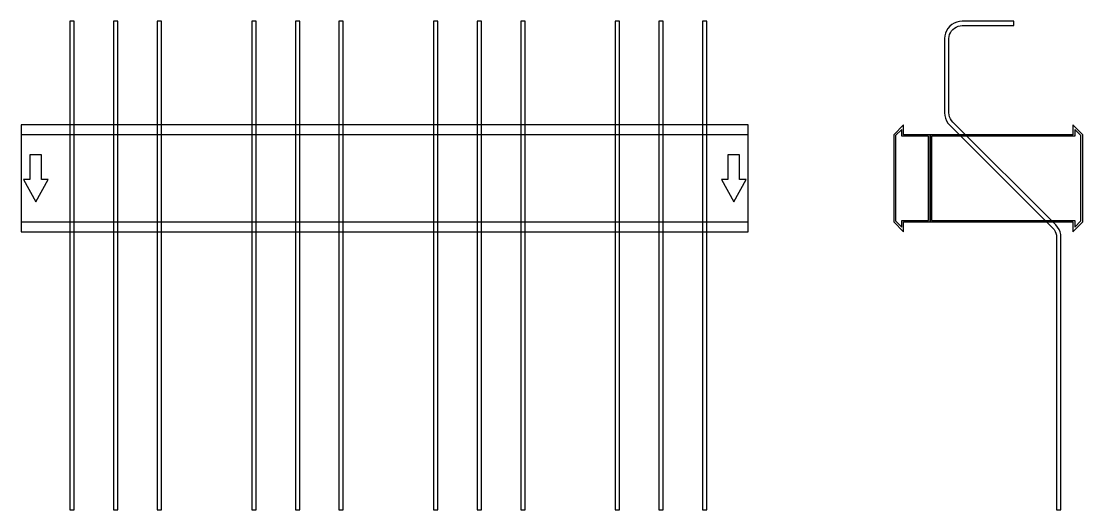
# Model space of a CAD drawing. Extents: x 0 to 1460, y -456 to 216.
import ezdxf

# ---------------------------------------------------------------- set-up
doc = ezdxf.new("R2010")
doc.units = 0
doc.layers.add('Halfen', color=7, linetype='CONTINUOUS')

msp = doc.modelspace()

# ---------------------------------------------------------------- linework, layer by layer
at = {"layer": 'Halfen', "color": 7}
for points in [[(73, -456.177), (73, 216.147), (67, 216.147), (67, -456.177)], [(133, -456.177), (133, 216.147), (127, 216.147), (127, -456.177)], [(193, -456.177), (193, 216.147), (187, 216.147), (187, -456.177)], [(323, -456.177), (323, 216.147), (317, 216.147), (317, -456.177)], [(383, -456.177), (383, 216.147), (377, 216.147), (377, -456.177)], [(443, -456.177), (443, 216.147), (437, 216.147), (437, -456.177)], [(573, -456.177), (573, 216.147), (567, 216.147), (567, -456.177)], [(633, -456.177), (633, 216.147), (627, 216.147), (627, -456.177)], [(693, -456.177), (693, 216.147), (687, 216.147), (687, -456.177)], [(823, -456.177), (823, 216.147), (817, 216.147), (817, -456.177)], [(883, -456.177), (883, 216.147), (877, 216.147), (877, -456.177)], [(943, -456.177), (943, 216.147), (937, 216.147), (937, -456.177)], [(1430, -456.177), (1430, -81.213), (1429.705, -77.459), (1428.825, -73.797), (1427.384, -70.317), (1425.416, -67.106), (1422.971, -64.243), (1281.272, 77.456), (1279.438, 79.604), (1277.962, 82.012), (1276.881, 84.621), (1276.222, 87.368), (1276, 90.184), (1276, 192.147), (1276.222, 194.963), (1276.881, 197.71), (1277.962, 200.319), (1279.438, 202.728), (1281.272, 204.875), (1283.42, 206.71), (1285.828, 208.186), (1288.438, 209.266), (1291.184, 209.926), (1294, 210.147), (1365, 210.147), (1365, 216.147), (1294, 216.147), (1290.246, 215.852), (1286.584, 214.973), (1283.104, 213.532), (1279.893, 211.564), (1277.029, 209.118), (1274.584, 206.254), (1272.616, 203.043), (1271.175, 199.564), (1270.295, 195.902), (1270, 192.147), (1270, 90.184), (1270.295, 86.429), (1271.175, 82.767), (1272.616, 79.288), (1274.584, 76.077), (1277.029, 73.213), (1418.728, -68.485), (1420.562, -70.633), (1422.038, -73.041), (1423.119, -75.651), (1423.778, -78.397), (1424, -81.213), (1424, -456.177)], [(0, -73.5), (1000, -73.5), (1000, 73.5), (0, 73.5)], [(1250, -60), (1250, 60), (1213.5, 60), (1213.5, 73.5), (1200, 60), (1200, -60), (1213.5, -73.5), (1213.5, -60)], [(1460, -60), (1460, 60), (1446.5, 73.5), (1446.5, 60), (1250, 60), (1250, -60), (1446.5, -60), (1446.5, -73.5)], [(0, -60), (1000, -60), (1000, 60), (0, 60)], [(1248, -58), (1248, 58), (1211, 58), (1211, 67.25), (1202.5, 58.75), (1202.5, -58.75), (1211, -67.25), (1211, -58)], [(1457.5, -58.75), (1457.5, 58.75), (1449, 67.25), (1449, 58), (1252, 58), (1252, -58), (1449, -58), (1449, -67.25)], [(20, -32.5), (37, -1.5), (28, -1.5), (28, 32.5), (12, 32.5), (12, -1.5), (3, -1.5)], [(980, -32.5), (997, -1.5), (988, -1.5), (988, 32.5), (972, 32.5), (972, -1.5), (963, -1.5)]]:
    msp.add_lwpolyline(points, close=True, dxfattribs=at)

doc.saveas('drawing.dxf')
